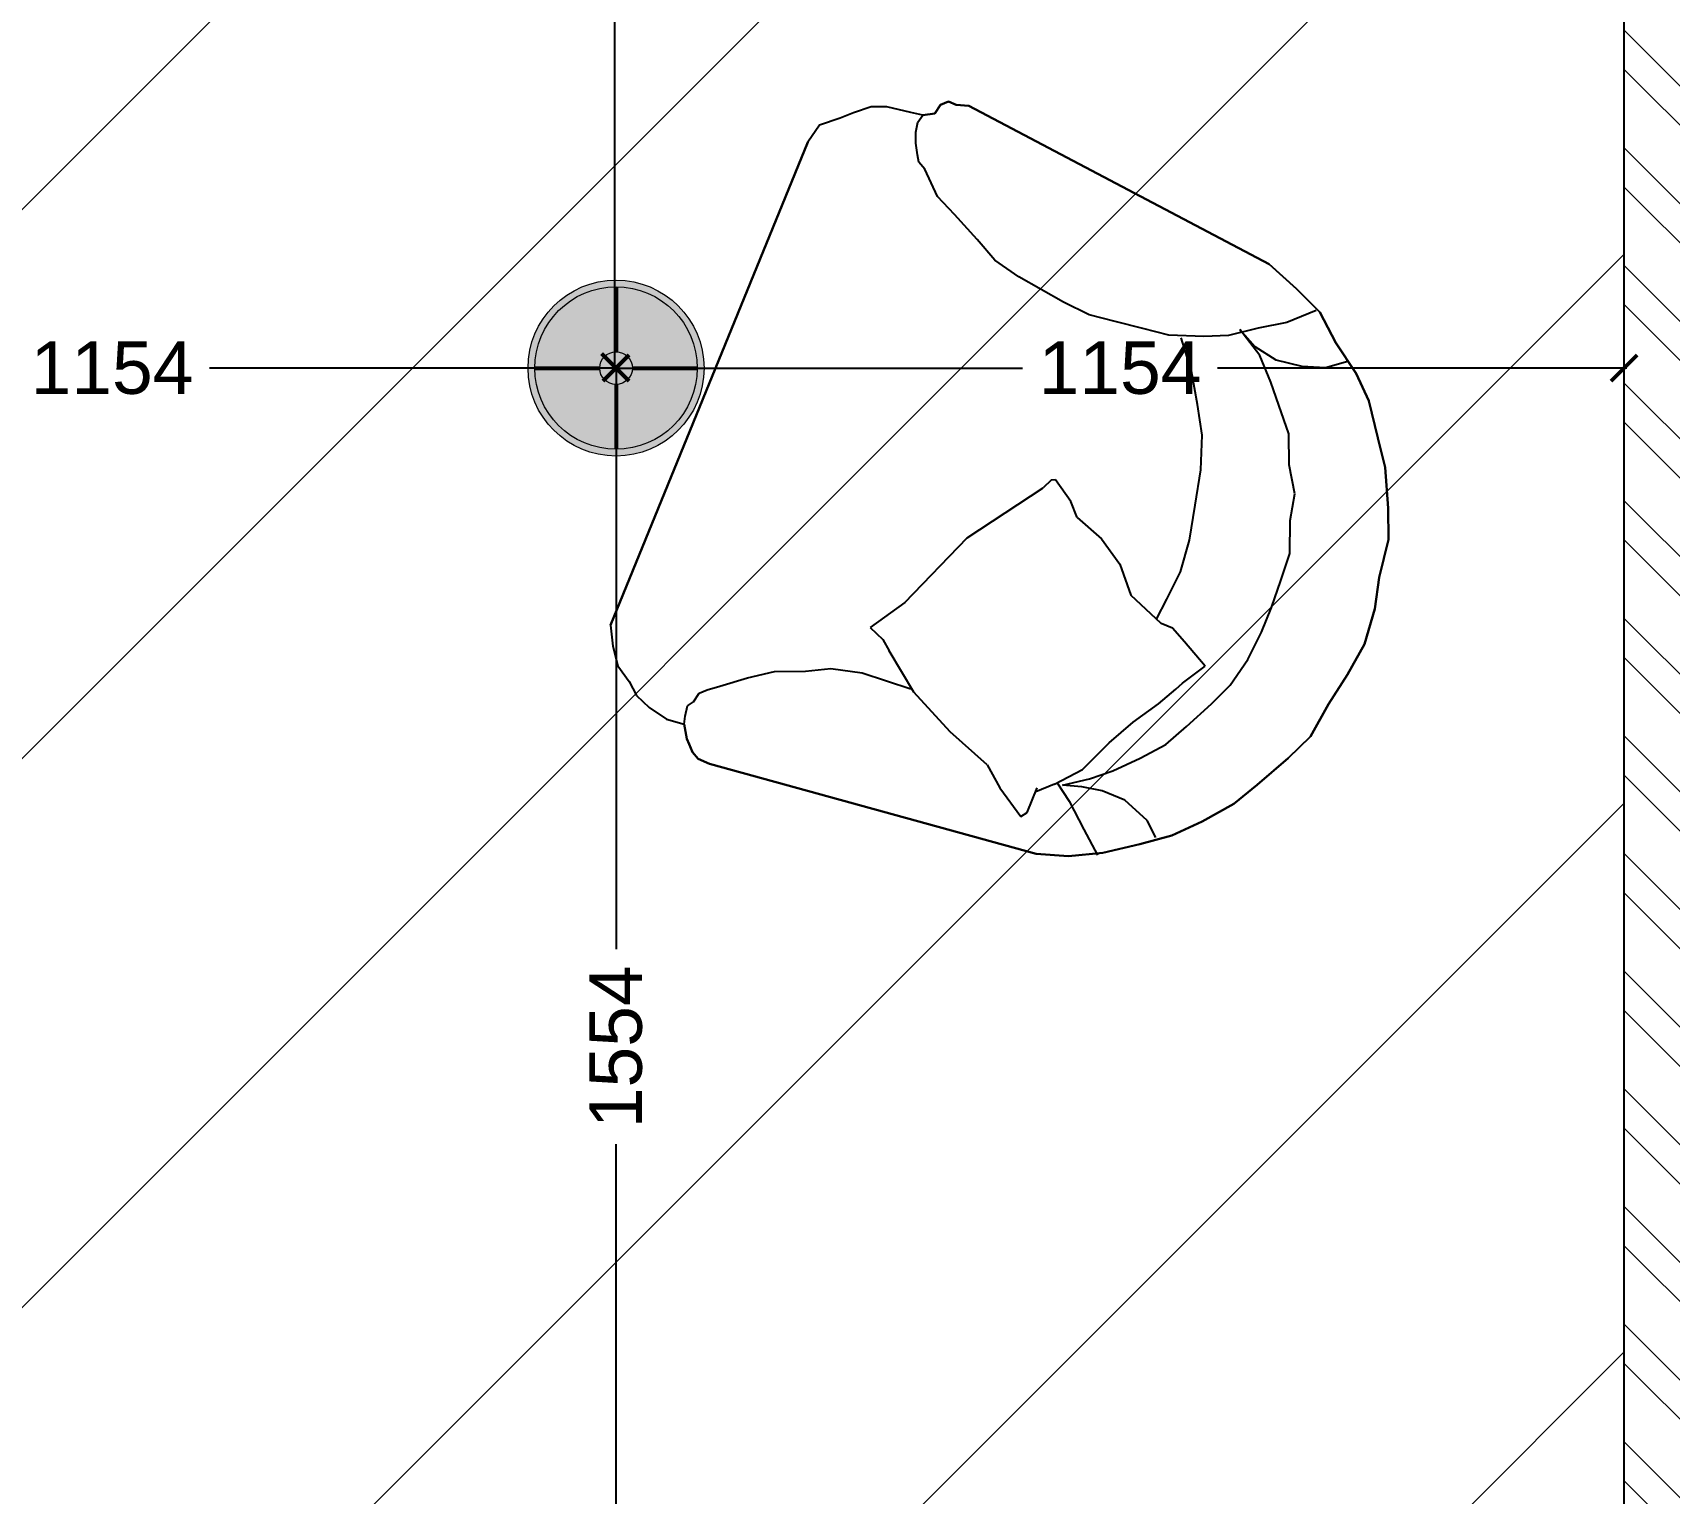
# Model space of a CAD drawing. Header units: millimetres. Extents: x 1464389 to 1998638, y -29162 to 256806.
# Drawn here: x 1720552 to 1722426, y 204954 to 206627 of the extents above; entities that cross this region are included whole.
import ezdxf

# ---------------------------------------------------------------- set-up
doc = ezdxf.new("R2010")
doc.units = ezdxf.units.MM
doc.header["$LTSCALE"] = 15
doc.header["$PDMODE"] = 35
doc.layers.get('0').update_dxf_attribs({"lineweight": 5})
doc.layers.add('Furnitures', color=7, linetype='Continuous', lineweight=25, true_color=0x753b00)
doc.layers.add('Hatch', color=252, linetype='Continuous', lineweight=15)
doc.layers.add('ledge wall line', color=252, linetype='Continuous', lineweight=13)
doc.layers.add('NEW WALL', color=5, linetype='Continuous')
doc.styles.add('ARIAL', font='arial.ttf')
doc.dimstyles.new('SC-25', dxfattribs={"dimtxt": 60, "dimasz": 30, "dimexe": 0, "dimexo": 0, "dimgap": 25, "dimtad": 0, "dimdec": 0, "dimzin": 0, "dimdsep": 46, "dimtxsty": 'ARIAL', "dimblk": 'ARCHTICK', "dimcen": 0.09, "dimdle": 3, "dimclrd": 251, "dimclre": 251, "dimclrt": 1, "dimadec": 0, "dimazin": 0, "dimtfac": 1, "dimtdec": 0, "dimtofl": 0, "dimtmove": 0, "dimatfit": 2, "dimfxl": 100, "dimtolj": 1, "dimtzin": 0, "dimarcsym": 0})

# ---------------------------------------------------------------- blocks, each defined once
blk = doc.blocks.new('INTRNAL WALLS')
at = {"layer": 'ledge wall line'}
h = blk.add_hatch(dxfattribs=at)
h.set_pattern_fill('ANSI32', color=256, scale=9.999999999999998, angle=90)
h.set_pattern_definition([(135, (0, 0), (-67.35192090801866, -67.35192090801866), []), (135, (2.749411666127752e-15, 44.9013), (-67.35192090801866, -67.35192090801866), [])])
h.paths.add_polyline_path([(881832.9135039239, -153970.070721362), (884112.058988817, -153970.070721362), (884112.058988817, -153820.0707213621), (881682.9135039239, -153820.070721362), (881682.9135039239, -157110.070721362), (881832.9135039239, -157110.070721362)])
h.paths.add_polyline_path([(882311.7406425196, -149582.2955372737), (883964.9646048443, -149582.2955372737), (883964.7940494602, -149432.2955372737), (881861.7406425197, -149432.2955372737), (881861.7406425197, -147926.8651927239), (881711.7406425197, -147926.8651927239), (881711.7406425197, -149582.2955372737), (882161.7406425197, -149582.2955372737), (882161.7406425197, -152470.070721362), (881711.7406425197, -152470.070721362), (881711.7406425197, -152620.070721362), (883962.0589888166, -152620.070721362), (883962.058988817, -152820.070721362), (884112.058988817, -152820.070721362), (884112.0589888165, -152470.1161606204), (882311.7406425196, -152470.070721362)])
h.paths.add_polyline_path([(880482.9135039239, -151120.070721362), (875066.9135039239, -151120.070721362), (875066.9135039235, -151270.070721362), (876949.9135039239, -151270.070721362), (876949.9135039239, -152620.070721362), (877891.1560057607, -152620.0707213622), (877891.1560057607, -152470.070721362), (877099.9135039239, -152470.070721362), (877099.9135039239, -151270.070721362), (878641.4135039239, -151270.070721362), (878641.4135039239, -152620.070721362), (878787.5239321236, -152620.070721362), (878787.5239321236, -151270.070721362), (878932.9135039239, -151270.070721362), (880332.9135039239, -151270.070721362), (880332.9135039239, -152470.070721362), (879537.6710020872, -152470.070721362), (879537.6710020872, -152620.070721362), (880332.9135039239, -152620.070721362), (880332.9135039239, -152910.6949314994), (880482.9135039239, -152910.6949314994)])
h.paths.add_polyline_path([(880482.9135039239, -148960.8610260094), (880482.9135039239, -147926.8651927239), (880332.9135039239, -147926.8651927239), (880332.9135039239, -148960.8610260094), (874916.9135039239, -148960.8610260094), (874916.913503924, -149110.8610260094), (880332.9135039239, -149110.8610260094), (880332.9135039239, -150220.0707213607), (880482.9135039239, -150220.0707213607)])
h.paths.add_polyline_path([(880482.9135039239, -146876.8651927239), (877312.588381852, -146876.8651927239), (877312.588381852, -144170.8683095651), (880332.9135039239, -144645.4848238183), (880332.9135039239, -145976.8651927185), (880482.9135039239, -145976.8651927185), (880482.9135039239, -144517.2152541336), (876790.8888740009, -143937.0472955299), (876790.8888740009, -143774.8918150072), (876640.8888740046, -143774.8918150071), (876640.8888740046, -144065.3168652157), (877162.588381852, -144147.2971792198), (877162.5883818521, -146876.8651927239), (875066.9135039239, -146876.865192724), (875066.9135039239, -147026.8651927239), (880482.9135039239, -147026.8651927239)])
h.paths.add_polyline_path([(884112.0589888169, -145078.1372901986), (881711.7406425197, -144708.3692320545), (881711.7406425197, -145076.8651927183), (881861.7406425197, -145076.8651927183), (881861.7406425197, -144883.2460803066), (883962.058988817, -145206.7992613224), (883962.058988817, -146876.8651927239), (881711.7406425197, -146876.8651927239), (881711.7406425197, -147026.8651927239), (883962.058988817, -147026.8651927239), (883967.2240051657, -151569.3922794285), (884117.2240051656, -151569.3922794285)])
h.paths.add_polyline_path([(886926.9135039216, -144297.6091978628), (886776.9135039239, -144274.5017592987), (886776.9135039239, -148282.2955372737), (884114.6085003917, -148282.2955372737), (884114.7278536529, -148432.2955372738), (886926.9135039216, -148432.2955372737)])
h.paths.add_polyline_path([(889910.9135039216, -149432.2955372737), (889910.9135039216, -144757.493196507), (889760.9135039204, -144734.185737136), (889760.9135039204, -149432.2955372737), (886221.0988056134, -149432.2955372737), (886221.0988056134, -149582.2955372737), (889760.9135039204, -149582.2955372737), (889760.9135039228, -155900.0707213619), (889910.9135039216, -155900.0707213619)])
h.paths.add_polyline_path([(881637.9135039239, -158065.070721362), (881682.9135039239, -158065.070721362), (881682.9135039239, -157965.070721362), (881537.9135039239, -157965.070721362), (881537.9135039239, -159250.4464873802), (881637.9135039239, -159250.4464873802)])
h.paths.add_polyline_path([(882036.7594175837, -160000.4464873802), (881537.9135039239, -160000.4464873802), (881537.9135039239, -160100.4464873802), (882036.7594175837, -160100.4464873802)])
h.paths.add_polyline_path([(884112.058988817, -154870.070721362), (883962.058988817, -154870.070721362), (883962.058988817, -157860.070721362), (884112.058988817, -157860.070721362)])
h.paths.add_polyline_path([(880782.9135039249, -155839.9912413715), (880482.9135039244, -155839.9912413716), (880482.9135039239, -153810.6949315007), (878182.9135039239, -153810.6949315007), (878182.9135039239, -153970.070721362), (880332.9135039239, -153970.070721362), (880332.9135039235, -155839.9912413716), (878332.9135039235, -155839.9912413722), (878332.9135039239, -154720.070721362), (878182.9135039239, -154720.070721362), (878182.9135039239, -155839.9912413722), (877312.588381852, -155839.9912413722), (877162.588381852, -155839.9912413722), (877162.588381852, -157110.1793028177), (877312.588381852, -157110.1793028177), (877312.588381852, -155989.9912413722), (880783.0274184924, -155987.3076740745)])
h.paths.add_polyline_path([(876412.588381852, -155839.9912413722), (875066.9135039239, -155839.9912413722), (875066.9135039239, -155989.9912413722), (876412.588381852, -155989.9912413722)])
h.paths.add_polyline_path([(876862.588381852, -157859.9912413722), (875066.9135039239, -157859.9912413722), (875066.9135039239, -158009.9912413722), (876862.588381852, -158009.9912413722)])
h.paths.add_polyline_path([(876791.196334925, -142736.2061192832), (876640.8888740046, -142713.9351707563), (876640.8888740046, -142875.8918150072), (876791.196334925, -142875.8918150072)])
h.paths.add_polyline_path([(884112.058988817, -143864.1639484103), (883962.058988817, -143840.8745741483), (883962.058988817, -144155.211787349), (884112.058988817, -144155.211787349)])
at = {"layer": 'NEW WALL'}
blk.add_lwpolyline([(889760.9135039228, -155900.0707213619), (889760.9135039204, -149582.2955372737), (886221.0988056134, -149582.2955372737)], dxfattribs=at)
blk = doc.blocks.new('sofa-46')
at = {"color": 0, "linetype": 'ByBlock'}
for p, q in [((-0.2633178329751615, 0.9199389746008819), (-0.2877153527458631, 0.9066160234458494)), ((-0.2633178329751615, 0.9199389746008819), (-0.2877153527458631, 0.9066160234458494)), ((0.4279031586005999, 0.920312927639884), (-0.2633178329751615, 0.9199389746008819)), ((-0.2633178329751615, 0.9199389746008819), (0.4279031586005999, 0.920312927639884)), ((0.4548631799232226, 0.9147167460171772), (0.4279031586005999, 0.920312927639884)), ((0.4548631799232226, 0.9147167460171772), (0.4279031586005999, 0.920312927639884)), ((0.4736056207563877, 0.8929798899898742), (0.4548631799232226, 0.9147167460171772)), ((0.4736056207563877, 0.8929798899898742), (0.4548631799232226, 0.9147167460171772)), ((-0.3094325763349275, 0.890573511232617), (-0.3230892789408131, 0.8690722444646326)), ((-0.3094325763349275, 0.890573511232617), (-0.3230892789407847, 0.8690722444646326)), ((-0.2877153527458631, 0.9066160234458494), (-0.3094325763349275, 0.890573511232617)), ((-0.2877153527458631, 0.9066160234458494), (-0.3094325763349275, 0.890573511232617)), ((0.4870071016645454, 0.8793820846988751), (0.4736056207563877, 0.8929798899898742)), ((0.4870071016645454, 0.8793820846988751), (0.4736056207563877, 0.8929798899898742)), ((-0.3230892789408131, 0.8690722444646326), (-0.3367067166701077, 0.8529708349365706)), ((-0.3230892789407847, 0.8690722444646326), (-0.3367067166701077, 0.8529708349365706)), ((0.5030692463160733, 0.8603647897297151), (0.4870071016645454, 0.8793820846988751)), ((0.5030692463160733, 0.8603647897297151), (0.4870071016645454, 0.8793820846988751)), ((-0.3367067166701077, 0.8529708349365706), (-0.3449635620361278, 0.8314303032920805)), ((-0.3367067166701077, 0.8529708349365706), (-0.3449635620361278, 0.8314303032920805)), ((0.5110316051078314, 0.8414063920754415), (0.5030692463160733, 0.8603647897297151)), ((0.5110316051078314, 0.8414063920754415), (0.5030692463160733, 0.8603647897297151)), ((-0.3449635620361278, 0.8314303032920805), (-0.3505597436588062, 0.8044702819694294)), ((-0.3449635620361278, 0.8314303032920805), (-0.3505597436588062, 0.8044702819694294)), ((0.5161958730882645, 0.8089679837598567), (0.5110316051078314, 0.8414063920754415)), ((0.5161958730882645, 0.8089679837598567), (0.5110316051078314, 0.8414063920754415)), ((-0.3505597436588062, 0.8044702819694294), (-0.3480365069834477, 0.7801512919519098)), ((-0.3505597436588062, 0.8044702819694294), (-0.3480365069834477, 0.7801512919519098)), ((0.5187780070784811, 0.7927487796020216), (0.5161958730882645, 0.8089679837598567)), ((0.5187780070784811, 0.7927487796020216), (0.5161958730882645, 0.8089679837598567)), ((-0.3480365069834477, 0.7801512919519098), (-0.3372171600654781, 0.7827726908186605)), ((-0.3372171600654781, 0.7827726908186605), (-0.3236978845276042, 0.7853744572471726)), ((-0.3236978845276042, 0.7853744572471726), (-0.3156373635444254, 0.779915702692449)), ((0.4673812011085943, 0.7796221528298872), (0.4809397415230592, 0.7876237764981795)), ((0.4809397415230592, 0.7876237764981795), (0.4944786494992286, 0.7929254715466243)), ((0.4944786494992286, 0.7929254715466243), (0.5079979250371025, 0.7955272379750511)), ((0.5079979250371025, 0.7955272379750511), (0.5187780070784811, 0.7927487796020216)), ((0.5267796307468018, 0.7791902391876135), (0.5187780070784811, 0.7927487796020216)), ((0.5187780070784811, 0.7927487796020216), (0.5267796307468018, 0.7791902391876135)), ((-0.369753730572512, 0.7641087797386774), (-0.3779124137471115, 0.7560678911937941)), ((-0.3779124137471115, 0.7560678911937941), (-0.369753730572512, 0.7641087797386774)), ((-0.364314608456084, 0.7694693721019235), (-0.369753730572512, 0.7641087797386774)), ((-0.369753730572512, 0.7641087797386774), (-0.364314608456084, 0.7694693721019235)), ((-0.3480365069834477, 0.7801512919519098), (-0.364314608456084, 0.7694693721019235)), ((-0.364314608456084, 0.7694693721019235), (-0.3480365069834477, 0.7801512919519098)), ((-0.3156373635444254, 0.779915702692449), (-0.3021573528831141, 0.777117611881124)), ((-0.3021573528831141, 0.777117611881124), (-0.2941164643382024, 0.768958928706553)), ((-0.2941164643382024, 0.768958928706553), (-0.283414912049949, 0.755380755853821)), ((0.4265485203589776, 0.7340178528654633), (0.4537637633792997, 0.7635207433017399)), ((0.4537637633792997, 0.7635207433017399), (0.4592421503722619, 0.7742811929048514)), ((0.4592421503722619, 0.7742811929048514), (0.4673812011085943, 0.7796221528298872)), ((0.5402596414081415, 0.7763921483762033), (0.5267796307468018, 0.7791902391876135)), ((0.5267796307468018, 0.7791902391876135), (0.5402596414081415, 0.7763921483762033)), ((0.5483005299530248, 0.7682334652016323), (0.5402596414081415, 0.7763921483762033)), ((0.5402596414081415, 0.7763921483762033), (0.5483005299530248, 0.7682334652016323)), ((0.5482220001998996, 0.7574337507219582), (0.5483005299530248, 0.7682334652016323)), ((0.5483005299530248, 0.7682334652016323), (0.5482220001998996, 0.7574337507219582)), ((-0.3833908007401021, 0.7453074415906826), (-0.3835085953697899, 0.7291078698711431)), ((-0.3835085953697899, 0.7291078698711431), (-0.3833908007401021, 0.7453074415906826)), ((-0.3779124137471115, 0.7560678911937941), (-0.3833908007401021, 0.7453074415906826)), ((-0.3833908007401021, 0.7453074415906826), (-0.3779124137471115, 0.7560678911937941)), ((-0.283414912049949, 0.755380755853821), (-0.2593315112918333, 0.7255048490901004)), ((0.5097461487560224, 0.2933012497936431), (0.5535040628100205, 0.7411949141258845)), ((0.5535040628100205, 0.7411949141258845), (0.5097461487560508, 0.2933012497936431)), ((0.5535040628100205, 0.7411949141258845), (0.5482220001998996, 0.7574337507219582)), ((0.5482220001998996, 0.7574337507219582), (0.5535040628100205, 0.7411949141258845)), ((-0.3835085953697899, 0.7291078698711431), (-0.3300494466684256, 0.2832073663805659)), ((-0.3300494466684256, 0.2832073663805659), (-0.3835085953697899, 0.7291078698711431)), ((-0.2593315112918333, 0.7255048490901004), (-0.2379480391535935, 0.6956485747647605)), ((0.4128329204382624, 0.7044168002377944), (0.4265485203589776, 0.7340178528654633)), ((-0.2379480391535935, 0.6956485747647605), (-0.2220233215700489, 0.6577317794562134)), ((0.3936389335245565, 0.664055298007014), (0.4128329204382624, 0.7044168002377944)), ((-0.2220233215700489, 0.6577317794562134), (-0.2060397066716746, 0.6279147700073793)), ((0.3772037725456414, 0.6317739491977363), (0.3936389335245565, 0.664055298007014)), ((0.3688291325499051, 0.5940338458337067), (0.3772037725456414, 0.6317739491977363)), ((-0.2060397066716746, 0.6279147700073793), (-0.1955344787662909, 0.5873373109554336)), ((-0.1955344787662909, 0.5873373109554336), (-0.1906254324835572, 0.5197998305809222)), ((-0.1360378869366343, 0.6004050404127668), (-0.1442947323026544, 0.5788645087682767)), ((-0.08765512859923774, 0.5703524417045287), (-0.1360378869366343, 0.6004050404127668)), ((0.360238535733032, 0.5265945276505875), (0.3688291325499051, 0.5940338458337067)), ((-0.1933646259800241, 0.5144196057793806), (-0.1551926089737776, 0.5654433954218518)), ((-0.1442947323026544, 0.5788645087682767), (-0.1551926089737776, 0.5654433954218518)), ((-0.08765512859923774, 0.5703524417045287), (0.02272782580487842, 0.5263486538161999)), ((0.02272782580487842, 0.5263486538161999), (0.1221343737847747, 0.4581240381016869)), ((0.3572637529771328, 0.4888151594099668), (0.360238535733032, 0.5265945276505875)), ((-0.2235350193179784, 0.4498372757224161), (-0.1933646259800241, 0.5144196057793806)), ((0.3624083885192704, 0.4536768224744776), (0.3572637529771328, 0.4888151594099668)), ((0.1355947520078189, 0.4526260186704292), (0.1221343737847747, 0.4581240381016869)), ((-0.2455859943578673, 0.3878959769705546), (-0.2235350193179784, 0.4498372757224161)), ((0.1191399585906083, 0.4176447412412188), (0.1382554157511606, 0.4472065289922966)), ((0.1382554157511606, 0.4472065289922966), (0.1355947520078189, 0.4526260186704292)), ((0.3675333916231125, 0.4158385569190273), (0.3624083885192704, 0.4536768224744776)), ((0.102822592241381, 0.4015629641513669), (0.1191399585906083, 0.4176447412412188)), ((0.3726780271652785, 0.3807002199835381), (0.3675333916231125, 0.4158385569190273)), ((0.102822592241381, 0.4015629641513669), (0.08902846256751218, 0.361162197044024)), ((-0.2455859943578673, 0.3878959769705546), (-0.2673817477000568, 0.3610537502776765)), ((0.3885634798722322, 0.337383567435154), (0.3726780271652785, 0.3807002199835381)), ((-0.2673817477000568, 0.3610537502776765), (-0.2919755918535714, 0.3207315129234303)), ((0.08902846256751218, 0.361162197044024), (0.06717381191046456, 0.3262201844913761)), ((0.3399451322754032, 0.3350370227043129), (0.3752601611554667, 0.364481015825703)), ((0.06717381191046456, 0.3262201844913761), (0.03455871165033386, 0.2967565589316905)), ((0.3019694396519981, 0.3110125192609985), (0.3399451322754032, 0.3350370227043129)), ((0.4018471661507022, 0.3075861904246153), (0.3885634798722322, 0.337383567435154)), ((-0.2919755918535714, 0.3207315129234303), (-0.2839150708703926, 0.3152727583687636)), ((-0.2839150708703926, 0.3152727583687636), (-0.2488159988114376, 0.3150175366710073)), ((-0.2354537827798424, 0.296019874140228), (-0.254215856051303, 0.3150568015475983)), ((0.2667133080867643, 0.2896683119993781), (0.3019694396519981, 0.3110125192609985)), ((0.4259109344705507, 0.2750103550410188), (0.4018471661507022, 0.3075861904246153)), ((-0.3300494466684256, 0.2832073663805659), (-0.3168442901431092, 0.2426102748903247)), ((-0.3168442901431092, 0.2426102748903247), (-0.3300494466684256, 0.2832073663805659)), ((-0.2327734865982052, 0.2933003130820282), (-0.2491497502622906, 0.2691187501324066)), ((-0.2354537827798424, 0.296019874140228), (-0.2032509637236615, 0.2687849986816104)), ((-0.2249092899978677, 0.2608422723281478), (-0.2328323839130633, 0.2852005272222584)), ((-0.2328323839130633, 0.2852005272222584), (-0.2114489117748519, 0.2553442528968901)), ((0.01528619498347439, 0.245595342221236), (0.03455871165033386, 0.2967565589316905)), ((0.2233966555383518, 0.2737828592924245), (0.2667133080867643, 0.2896683119993781)), ((0.3933939964018123, 0.2590463725808831), (0.4152682794971554, 0.2966883137535206)), ((0.4152682794971554, 0.2966883137535206), (0.4015723120147072, 0.2697871897456992)), ((0.4152682794971554, 0.2966883137535206), (0.4129034921354844, 0.2926189147078162)), ((0.4129034921354844, 0.2926189147078162), (0.4130769246999648, 0.2923841339122362)), ((0.4130769246999648, 0.2923841339122362), (0.4152682794971554, 0.2966883137535206)), ((0.4932128255856867, 0.2475202578847302), (0.5097461487560224, 0.2933012497936431)), ((0.5097461487560508, 0.2933012497936431), (0.4932128255856867, 0.2475202578847302)), ((-0.2491497502622906, 0.2691187501324066), (-0.2763846257208797, 0.2369159310762257)), ((-0.219705757140872, 0.2338037212523147), (-0.2249092899978677, 0.2608422723281478)), ((-0.2032509637236615, 0.2687849986816104), (-0.157489604253044, 0.2495517468912851)), ((0.1314420229548432, 0.2528509332347539), (0.1774193392465975, 0.2633168962636034)), ((0.1774193392465975, 0.2633168962636034), (0.2233966555383518, 0.2737828592924245)), ((0.4015723120147072, 0.2697871897456992), (0.3959368655154663, 0.2374273111832963)), ((0.447274774170495, 0.2424541520956893), (0.4259109344705507, 0.2750103550410188)), ((-0.3168442901431092, 0.2426102748903247), (-0.295539347758023, 0.2019542860852823)), ((-0.295539347758023, 0.2019542860852823), (-0.3168442901431092, 0.2426102748903247)), ((-0.2114489117748519, 0.2553442528968901), (-0.1900261747600496, 0.230887835811302)), ((-0.157489604253044, 0.2495517468912851), (-0.119828030642168, 0.2303773924159316)), ((0.01516840035375822, 0.2293957705016965), (0.01528619498347439, 0.245595342221236)), ((0.01804502091826521, 0.2536754956427103), (0.04772460329905925, 0.2507596102016123)), ((0.04772460329905925, 0.2507596102016123), (0.08820390015958424, 0.2477651950074176)), ((0.08820390015958424, 0.2477651950074176), (0.1314420229548432, 0.2528509332347539)), ((0.3661983858197857, 0.2322434107645392), (0.3933939964018123, 0.2590463725808831)), ((0.4767580321684761, 0.2125389804554345), (0.447274774170495, 0.2424541520956893)), ((0.4767187672919135, 0.2071391232156543), (0.4932128255856867, 0.2475202578847302)), ((0.4932128255856867, 0.2475202578847302), (0.4767187672919135, 0.2071391232156543)), ((-0.2763846257208797, 0.2369159310762257), (-0.3008999401212975, 0.2073934082017104)), ((-0.2199413464003044, 0.2014045778133209), (-0.219705757140872, 0.2338037212523147)), ((-0.1900261747600496, 0.230887835811302), (-0.1605232843237729, 0.2036725927909799)), ((-0.119828030642168, 0.2303773924159316), (-0.0848860180894917, 0.2085227417588555)), ((0.004211626367833787, 0.2078748712955019), (0.01516840035375822, 0.2293957705016965)), ((0.3417419687342544, 0.2108206737497369), (0.3661983858197857, 0.2322434107645392)), ((0.3959368655154663, 0.2374273111832963), (0.4010815010576039, 0.2022889742477787)), ((-0.295539347758023, 0.2019542860852823), (-0.2661346195131387, 0.1612393999653534)), ((-0.2661346195131671, 0.1612393999653534), (-0.295539347758023, 0.2019542860852823)), ((-0.2337158436358777, 0.1637037393258822), (-0.2199413464003044, 0.2014045778133209)), ((-0.1605232843237729, 0.2036725927909799), (-0.1310007614492292, 0.1791572783905906)), ((-0.0848860180894917, 0.2085227417588555), (-0.05798489408172713, 0.1948267742764642)), ((-0.01496272810757659, 0.1702132976845689), (0.004211626367833787, 0.2078748712955019)), ((0.3118464295322951, 0.1840373443716885), (0.3417419687342544, 0.2108206737497369)), ((0.4010815010576039, 0.2022889742477787), (0.4116652587161411, 0.1725112296755356)), ((0.4467643307750961, 0.1722560079778361), (0.4767187672919135, 0.2071391232156543)), ((0.4767187672919135, 0.2071391232156543), (0.4467643307750961, 0.1722560079778361)), ((-0.1310007614492292, 0.1791572783905906), (-0.09871941263992312, 0.1627221174116471)), ((-0.05798489408172713, 0.1948267742764642), (-0.04722444447861562, 0.1893483872834167)), ((-0.04722444447861562, 0.1893483872834167), (-0.01496272810757659, 0.1702132976845689)), ((0.2739296342237196, 0.1681126267882007), (0.3118464295322951, 0.1840373443716885)), ((-0.2661346195131387, 0.1612393999653534), (-0.2393905550116813, 0.1259440035235571)), ((-0.2393905550116813, 0.1259440035235571), (-0.2661346195131671, 0.1612393999653534)), ((-0.2500528424233721, 0.1449220336162114), (-0.2337158436358777, 0.1637037393258822)), ((-0.09871941263992312, 0.1627221174116471), (-0.05835791040914273, 0.1435281304979981)), ((0.2413734312784186, 0.146748787088228), (0.2739296342237196, 0.1681126267882007)), ((0.4116652587161411, 0.1725112296755356), (0.4303880671110392, 0.148074445028243)), ((0.4194705580016489, 0.1319534030618854), (0.4467643307750961, 0.1722560079778361)), ((0.4467643307750961, 0.1722560079778361), (0.4194705580016489, 0.1319534030618854)), ((-0.05835791040914273, 0.1435281304979981), (-0.02605692916154112, 0.1297928981389873)), ((0.1655987379761541, 0.1229991377809654), (0.2062154619046339, 0.1389042229262145)), ((0.2062154619046339, 0.1389042229262145), (0.2413734312784186, 0.146748787088228)), ((0.3922553149813268, 0.1024505126256088), (0.4194705580016489, 0.1319534030618854)), ((0.4194705580016489, 0.1319534030618854), (0.3922553149813268, 0.1024505126256088)), ((-0.2393905550116813, 0.1259440035235571), (-0.2072073683937958, 0.09600919944509201)), ((-0.2072073683937958, 0.09600919944509201), (-0.2393905550116813, 0.1259440035235571)), ((-0.02605692916154112, 0.1297928981389873), (0.01438310282239286, 0.1213986257049555)), ((0.01438310282239286, 0.1213986257049555), (0.05486239968288942, 0.1184042105107608)), ((0.05486239968288942, 0.1184042105107608), (0.08996147174184443, 0.1181489888130614)), ((0.08996147174184443, 0.1181489888130614), (0.1277801048589993, 0.1205740632969992)), ((0.1277801048589993, 0.1205740632969992), (0.1655987379761541, 0.1229991377809654)), ((-0.2072073683937958, 0.09600919944509201), (-0.1696243245360449, 0.06603513048997911)), ((-0.1696243245360449, 0.06603513048997911), (-0.2072073683937958, 0.09600919944509201)), ((0.3515404288614263, 0.07304578438075282), (0.3922553149813268, 0.1024505126256088)), ((0.3922553149813268, 0.1024505126256088), (0.3515404288613979, 0.07304578438075282)), ((-0.1696243245360449, 0.06603513048997911), (-0.1346626795451016, 0.04688040845283581)), ((-0.1346626795451016, 0.04688040845283581), (-0.1696243245360449, 0.06603513048997911)), ((0.3189645934778298, 0.04898201606090424), (0.3515404288614263, 0.07304578438075282)), ((0.3515404288613979, 0.07304578438075282), (0.3189645934778298, 0.04898201606090424)), ((-0.1346626795451016, 0.04688040845283581), (-0.086240656331114, 0.02222766698443479)), ((-0.086240656331114, 0.02222766698443479), (-0.1346626795451016, 0.04688040845283581)), ((0.2701891863747221, 0.02503604237077184), (0.3189645934778298, 0.04898201606090424)), ((0.3189645934778298, 0.04898201606090424), (0.2701891863747221, 0.02503604237077184)), ((-0.086240656331114, 0.02222766698443479), (-0.04855945028197084, 0.005753241128985565)), ((-0.04855945028197084, 0.005753241128985565), (-0.086240656331114, 0.02222766698443479)), ((0.232272391066175, 0.009111324787198782), (0.2701891863747221, 0.02503604237077184)), ((0.2701891863747221, 0.02503604237077184), (0.232272391066175, 0.009111324787198782)), ((-0.04855945028197084, 0.005753241128985565), (0, 0)), ((0, 0), (-0.04855945028197084, 0.005753241128985565)), ((0, 0), (0.04583988922377102, -0.008433537310565953)), ((0.04583988922377102, -0.008433537310565953), (0, 0)), ((0.1403373909209336, -0.009120672650510642), (0.1809148499728508, 0.001384555254901443)), ((0.1809148499728508, 0.001384555254901443), (0.1403373909209336, -0.009120672650510642)), ((0.1809148499728508, 0.001384555254901443), (0.232272391066175, 0.009111324787198782)), ((0.232272391066175, 0.009111324787198782), (0.1809148499728508, 0.001384555254901443)), ((0.04583988922377102, -0.008433537310565953), (0.09169941088583755, -0.01416714600128444)), ((0.09169941088583755, -0.01416714600128444), (0.04583988922377102, -0.008433537310565953)), ((0.09169941088583755, -0.01416714600128444), (0.1403373909209336, -0.009120672650510642)), ((0.1403373909209336, -0.009120672650510642), (0.09169941088583755, -0.01416714600128444))]:
    blk.add_line(p, q, dxfattribs=at)
blk = doc.blocks.new('jfjd')
at = {"layer": 'Hatch'}
h = blk.add_hatch(color=67, dxfattribs=at)
h.dxf.hatch_style = 1
h.set_gradient(color1=(114, 116, 48), color2=(237, 238, 153), name='INVCYLINDER')
h.paths.add_polyline_path([(175309.1530030879, -17961.16554368112), (175309.1530030879, -17951.16554368112, 0.414213562373095), (175179.7902744802, -18080.52827228885), (175189.7902744802, -18080.52827228885, -0.414213562373095)])
h.paths.add_polyline_path([(175309.1530030879, -17951.16554368112), (175309.1530030879, -17961.16554368112, -0.414213562373095), (175428.5157316956, -18080.52827228885), (175438.5157316956, -18080.52827228885, 0.414213562373095)])
h.paths.add_polyline_path([(175189.7902744802, -18080.52827228885), (175179.7902744802, -18080.52827228885, 0.414213562373095), (175309.1530030879, -18209.89100089658), (175309.1530030879, -18199.89100089658, -0.414213562373095)])
h.paths.add_polyline_path([(175438.5157316956, -18080.52827228885), (175428.5157316956, -18080.52827228885, -0.414213562373095), (175309.1530030879, -18199.89100089658), (175309.1530030879, -18209.89100089658, 0.414213562373095)])
at = {"layer": 'Hatch', "true_color": 0xd7ebd2}
h = blk.add_hatch(color=254, dxfattribs=at)
h.dxf.hatch_style = 1
edge = h.paths.add_edge_path()
edge.add_arc((175309.1530030879, -18080.52827228883), 2, 180, 269.9999999993747)
edge.add_line((175309.1530030879, -18082.52827228883), (175309.1530030878, -18199.89100089655))
edge.add_arc((175309.1530030879, -18080.52827228883), 119.3627286077244, 180, 269.99999999997556, ccw=False)
edge.add_line((175189.7902744802, -18080.52827228885), (175307.1530030879, -18080.52827228885))
edge = h.paths.add_edge_path()
edge.add_arc((175309.1530030879, -18080.52827228889), 1.99999999996362, 269.9999999991662, 360.0000000010422)
edge.add_line((175311.1530030879, -18080.52827228885), (175428.5157316956, -18080.52827228885))
edge.add_arc((175309.1530030879, -18080.52827228884), 119.3627286077426, 270, 359.999999999993, ccw=False)
edge.add_line((175309.1530030879, -18199.89100089658), (175309.1530030879, -18082.52827228885))
edge = h.paths.add_edge_path()
edge.add_arc((175309.1530030879, -18080.52827228887), 2, 0, 89.99999999937468)
edge.add_line((175309.1530030879, -18078.52827228885), (175309.1530030879, -17961.16554368112))
edge.add_arc((175309.1530030879, -18080.52827228887), 119.3627286077244, 0, 89.99999999997561, ccw=False)
edge.add_line((175428.5157316956, -18080.52827228885), (175311.1530030879, -18080.52827228885))
edge = h.paths.add_edge_path()
edge.add_arc((175309.1530030878, -18080.52827228882), 1.99999999996362, 89.99999999916623, 180.0000000010422)
edge.add_line((175307.1530030879, -18080.52827228885), (175189.7902744801, -18080.52827228885))
edge.add_arc((175309.1530030879, -18080.52827228887), 119.3627286077426, 90, 179.999999999993, ccw=False)
edge.add_line((175309.1530030879, -17961.16554368112), (175309.1530030879, -18078.52827228885))
at = {"layer": 'Hatch', "true_color": 0x999b37}
h = blk.add_hatch(color=55, dxfattribs=at)
h.dxf.hatch_style = 1
h.paths.add_polyline_path([(175307.1530030879, -18080.52827228887), (175307.1530030879, -18082.52827228885), (175309.1530030879, -18082.52827228885, -0.4142135623709639)])
h.paths.add_polyline_path([(175309.1530030879, -18078.52827228885), (175307.1530030879, -18078.52827228885), (175307.1530030879, -18080.52827228887, -0.4142135623752261)])
h.paths.add_polyline_path([(175311.1530030879, -18078.52827228885), (175309.1530030879, -18078.52827228885, -0.4142135623730951), (175311.1530030879, -18080.52827228885)])
h.paths.add_polyline_path([(175311.1530030879, -18080.52827228885, -0.4142135623730951), (175309.1530030879, -18082.52827228885), (175311.1530030879, -18082.52827228885)])
at = {"layer": 'Hatch', "true_color": 0xd7ebd2}
h = blk.add_hatch(color=254, dxfattribs=at)
h.dxf.hatch_style = 1
h.paths.add_polyline_path([(175307.1530030879, -18078.52827228885), (175311.1530030879, -18078.52827228885), (175311.1530030879, -18082.52827228885), (175307.1530030879, -18082.52827228885)], flags=17)
h.paths.add_polyline_path([(175307.1530030879, -18080.52827228885, -1), (175311.1530030879, -18080.52827228885, -1)])
at = {"layer": 'Hatch', "true_color": 0x999b37}
h = blk.add_hatch(color=55, dxfattribs=at)
h.dxf.hatch_style = 1
h.paths.add_polyline_path([(175311.1530030879, -18080.52827228885, 1), (175307.1530030879, -18080.52827228885, 1)])
at = {"color": 116, "true_color": 0x136734}
for p, q in [((175307.1530030879, -17961.16554368112), (175307.1530030879, -18056.61893752244)), ((175309.1530030879, -17961.16554368112), (175309.1530030879, -18056.5354340038)), ((175311.1530030879, -17961.16554368112), (175311.1530030879, -18056.61893752244)), ((175189.7902744802, -18078.52827228885), (175285.2436683215, -18078.52827228886)), ((175189.7902744802, -18080.52827228885), (175285.1601648028, -18080.52827228885)), ((175189.7902744802, -18082.52827228885), (175285.2436683215, -18082.52827228885)), ((175307.1530030879, -18078.52827228885), (175307.1530030879, -18082.52827228885)), ((175307.1530030879, -18078.52827228885), (175311.1530030878, -18078.52827228885)), ((175307.1530030879, -18082.52827228885), (175311.1530030878, -18082.52827228885)), ((175311.1530030879, -18078.52827228885), (175311.1530030879, -18082.52827228885)), ((175333.0623378543, -18078.52827228886), (175428.5157316956, -18078.52827228885)), ((175333.0623378543, -18082.52827228885), (175428.5157316956, -18082.52827228885)), ((175333.1458413729, -18080.52827228885), (175428.5157316956, -18080.52827228885)), ((175307.1530030879, -18104.43760705526), (175307.1530030879, -18199.89100089658)), ((175309.1530030879, -18104.5211105739), (175309.1530030879, -18199.89100089658)), ((175311.1530030879, -18104.43760705526), (175311.1530030879, -18199.89100089658))]:
    blk.add_line(p, q, dxfattribs=at)
for radius in [129.3627286077295, 119.3627286077295, 23.99283828504849, 2]:
    blk.add_circle((175309.1530030879, -18080.52827228885), radius, dxfattribs=at)
blk = doc.blocks.new('_ArchTick')
at = {"color": 0, "linetype": 'ByBlock', "const_width": 0.15}
blk.add_lwpolyline([(-0.5, -0.5), (0.5, 0.5)], dxfattribs=at)
blk = doc.blocks.new('*D1191')
at = {"color": 251, "lineweight": -2, "ltscale": 0.25, "transparency": 16777216}
for p, q in [((1720062.334284586, 206242.7953292126), (1720530.940355527, 206242.7953292126)), ((1721222.834284585, 206242.7953292126), (1720754.228213644, 206242.7953292126))]:
    blk.add_line(p, q, dxfattribs=at)
at = {"layer": 'Defpoints', "color": 0, "ltscale": 0.25, "transparency": 16777216}
for p in [(1720065.334284586, 206242.7953292126), (1720065.334284586, 206242.7953292126), (1721219.834284585, 206242.7953292126)]:
    blk.add_point(p, dxfattribs=at)
at = {"color": 251, "lineweight": -2, "ltscale": 0.25, "transparency": 16777216, "xscale": 30, "yscale": 30, "zscale": 30, "rotation": 180}
blk.add_blockref('_ArchTick', (1720065.334284586, 206242.7953292126), dxfattribs=at)
at = {"color": 251, "lineweight": -2, "ltscale": 0.25, "transparency": 16777216, "xscale": 30, "yscale": 30, "zscale": 30}
blk.add_blockref('_ArchTick', (1721219.834284585, 206242.7953292126), dxfattribs=at)
at = {"color": 1, "ltscale": 0.25, "transparency": 16777216, "insert": (1720642.584284586, 206242.7953292126), "char_height": 60, "attachment_point": 5, "style": 'ARIAL'}
blk.add_mtext('\\A1;1154', dxfattribs=at)
blk = doc.blocks.new('*D1192')
at = {"color": 251, "lineweight": -2, "ltscale": 0.25, "transparency": 16777216}
for p, q in [((1721216.834284585, 206242.7953292126), (1721685.440355526, 206242.7953292126)), ((1722377.334284585, 206242.7953292126), (1721908.728213644, 206242.7953292126))]:
    blk.add_line(p, q, dxfattribs=at)
at = {"layer": 'Defpoints', "color": 0, "ltscale": 0.25, "transparency": 16777216}
for p in [(1721219.834284585, 206242.7953292126), (1722374.334284585, 206242.7953292126), (1722374.334284585, 206242.7953292126)]:
    blk.add_point(p, dxfattribs=at)
at = {"color": 251, "lineweight": -2, "ltscale": 0.25, "transparency": 16777216, "xscale": 30, "yscale": 30, "zscale": 30, "rotation": 180}
blk.add_blockref('_ArchTick', (1721219.834284585, 206242.7953292126), dxfattribs=at)
at = {"color": 251, "lineweight": -2, "ltscale": 0.25, "transparency": 16777216, "xscale": 30, "yscale": 30, "zscale": 30}
blk.add_blockref('_ArchTick', (1722374.334284585, 206242.7953292126), dxfattribs=at)
at = {"color": 1, "ltscale": 0.25, "transparency": 16777216, "insert": (1721797.084284585, 206242.7953292126), "char_height": 60, "attachment_point": 5, "style": 'ARIAL'}
blk.add_mtext('\\A1;1154', dxfattribs=at)
blk = doc.blocks.new('*D1196')
at = {"color": 251, "lineweight": -2, "ltscale": 0.25, "transparency": 16777216}
for p, q in [((1721219.834284598, 206245.7953292128), (1721219.834284598, 205577.2173602605)), ((1721219.834284585, 206242.7953292128), (1721219.834284598, 206242.7953292128)), ((1721219.834284598, 204685.3515331908), (1721219.834284598, 205353.9295021431)), ((1721219.834284586, 204688.3515331908), (1721219.834284598, 204688.3515331908))]:
    blk.add_line(p, q, dxfattribs=at)
at = {"layer": 'Defpoints', "color": 0, "ltscale": 0.25, "transparency": 16777216}
for p in [(1721219.834284585, 206242.7953292128), (1721219.834284598, 206242.7953292128), (1721219.834284586, 204688.3515331908)]:
    blk.add_point(p, dxfattribs=at)
at = {"color": 251, "lineweight": -2, "ltscale": 0.25, "transparency": 16777216, "xscale": 30, "yscale": 30, "zscale": 30}
for p, rotation in [((1721219.834284598, 206242.7953292128), 90), ((1721219.834284598, 204688.3515331908), 270)]:
    blk.add_blockref('_ArchTick', p, dxfattribs=dict(at, rotation=rotation))
at = {"color": 1, "ltscale": 0.25, "transparency": 16777216, "insert": (1721219.834284598, 205465.5734312013), "char_height": 60, "attachment_point": 5, "rotation": 90, "style": 'ARIAL'}
blk.add_mtext('\\A1;1554', dxfattribs=at)
blk = doc.blocks.new('*D1197')
at = {"color": 251, "lineweight": -2, "ltscale": 0.25, "transparency": 16777216}
for p, q in [((1721218.276221172, 207801.79718866), (1721218.276221172, 207133.2192197077)), ((1721218.27622116, 207798.79718866), (1721218.276221172, 207798.79718866)), ((1721218.276221172, 206241.353392638), (1721218.276221172, 206909.9313615904)), ((1721218.276221161, 206244.353392638), (1721218.276221172, 206244.353392638))]:
    blk.add_line(p, q, dxfattribs=at)
at = {"layer": 'Defpoints', "color": 0, "ltscale": 0.25, "transparency": 16777216}
for p in [(1721218.27622116, 207798.79718866), (1721218.276221172, 207798.79718866), (1721218.276221161, 206244.353392638)]:
    blk.add_point(p, dxfattribs=at)
at = {"color": 251, "lineweight": -2, "ltscale": 0.25, "transparency": 16777216, "xscale": 30, "yscale": 30, "zscale": 30}
for p, rotation in [((1721218.276221172, 207798.79718866), 90), ((1721218.276221172, 206244.353392638), 270)]:
    blk.add_blockref('_ArchTick', p, dxfattribs=dict(at, rotation=rotation))
at = {"color": 1, "ltscale": 0.25, "transparency": 16777216, "insert": (1721218.276221172, 207021.5752906485), "char_height": 60, "attachment_point": 5, "rotation": 90, "style": 'ARIAL'}
blk.add_mtext('\\A1;1554', dxfattribs=at)

msp = doc.modelspace()

# ---------------------------------------------------------------- hatches: boundary and pattern name
at = {"true_color": 0x636466}
h = msp.add_hatch(dxfattribs=at)
h.set_pattern_fill('ANSI31', color=251, scale=140)
h.set_pattern_definition([(45, (845976.212346284, -70323.26450033311), (-314.3089642374204, 314.3089642374204), [])])
h.paths.add_polyline_path([(1717934.519586278, 203133.9077371685), (1719465.334284586, 203133.9077371685), (1719465.334284586, 209351.6829212566), (1717934.519586278, 209351.6829212566)])
h.paths.add_polyline_path([(1722374.334284587, 209351.6829212566), (1720065.334284586, 209351.6829212566), (1720065.334284586, 203133.9077371685), (1722374.334284587, 203133.9077371685)])

# ---------------------------------------------------------------- block references
msp.add_blockref('INTRNAL WALLS', (832613.4207806643, 358933.9784585304))
at = {"xscale": 0.7790317126889093, "yscale": 0.7790317126889093, "zscale": 0.7790317126889093}
msp.add_blockref('jfjd', (1584648.444570548, 220328.100235494), dxfattribs=at)
at = {"layer": 'Furnitures', "xscale": 864.2053553722798, "yscale": 864.2053553722798, "zscale": 864.2053553722798, "rotation": 67.74634180363381}
msp.add_blockref('sofa-46', (1722035.641805119, 205857.8707726999), dxfattribs=at)

# ---------------------------------------------------------------- dimensions: what is measured, and where the dimension line sits
at = {"ltscale": 0.25}
for base, p1, p2, picture, middle in [((1721218.276221172, 207798.79718866), (1721218.27622116, 206244.3533926379), (1721218.276221159, 207798.7971886599), '*D1197', (1721218.276221172, 207021.5752906485)), ((1721219.834284598, 206242.7953292128), (1721219.834284585, 204688.3515331907), (1721219.834284585, 206242.7953292127), '*D1196', (1721219.834284598, 205465.5734312013))]:
    dim = msp.add_linear_dim(base=base, p1=p1, p2=p2, angle=90, dimstyle='SC-25', dxfattribs=at)
    dim.commit()
    dim.dimension.update_dxf_attribs({"geometry": picture, "text_midpoint": middle})
for base, p2, picture, middle in [((1720065.334284586, 206242.7953292126), (1720065.334284586, 206242.7953292126), '*D1191', (1720642.584284586, 206242.7953292126)), ((1722374.334284585, 206242.7953292126), (1722374.334284585, 206242.7953292126), '*D1192', (1721797.084284585, 206242.7953292126))]:
    dim = msp.add_linear_dim(base=base, p1=(1721219.834284585, 206242.7953292126), p2=p2, dimstyle='SC-25', dxfattribs=at)
    dim.commit()
    dim.dimension.update_dxf_attribs({"geometry": picture, "text_midpoint": middle})

doc.saveas('drawing.dxf')
